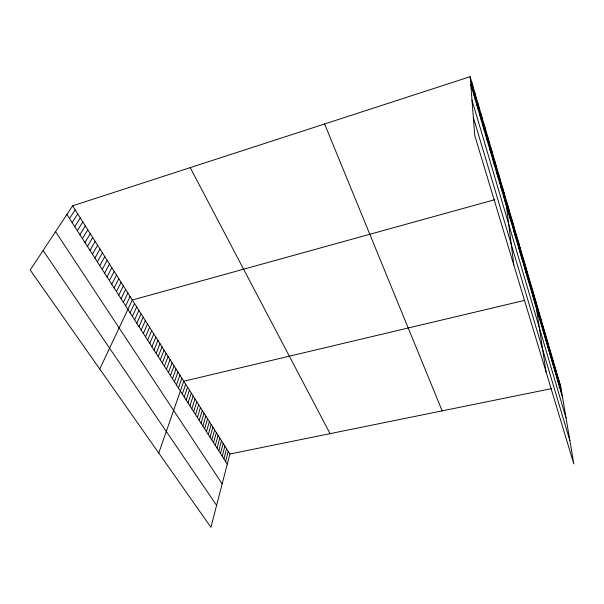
<?xml version="1.0" encoding="UTF-8"?>
<svg xmlns="http://www.w3.org/2000/svg" width="604" height="604" viewBox="0 0 604 604"><rect width="100%" height="100%" fill="white"/><g stroke="black" fill="none" stroke-linecap="round" stroke-linejoin="round"><path stroke-width="0.91" d="M72.616 205.828L229.905 453.997L210.924 527.3L30.2 270.033L72.616 205.828L470.154 76.7L560.776 386.764L573.8 463.88L474.767 135.545L470.154 76.7M225.609 461.433L228.244 451.377M223.91 458.791L226.576 448.742M222.204 456.141L224.899 446.099M220.49 453.468L223.208 443.434M218.769 450.788L221.517 440.761M217.04 448.093L219.811 438.074M215.296 445.382L218.097 435.371M213.544 442.656L216.375 432.66M211.785 439.916L214.647 429.927M210.011 437.168L212.91 427.179M208.237 434.397L211.158 424.423M206.447 431.611L209.399 421.652M204.65 428.817L207.633 418.859M202.838 426.001L205.858 416.058M201.026 423.178L204.069 413.242M199.199 420.331L202.28 410.41M197.357 417.47L200.475 407.564M195.515 414.601L198.656 404.695M193.657 411.709L196.836 401.819M191.793 408.802L195.001 398.927M189.913 405.88L193.152 396.02M188.025 402.944L191.302 393.091M186.13 399.991L189.437 390.154M184.22 397.024L187.565 387.194M182.302 394.042L185.677 384.219M158.769 453.053L183.782 381.23L524.212 300.482M178.414 387.987L181.864 378.202M176.444 384.929L179.932 375.152M174.465 381.841L177.984 372.079M172.472 378.746L176.028 368.999M170.471 375.628L174.065 365.896M168.456 372.494L172.087 362.777M166.432 369.346L170.102 359.637M164.394 366.175L168.101 356.488M162.34 362.981L166.092 353.317M160.279 359.78L164.069 350.124M158.21 356.556L162.038 346.915M156.126 353.31L159.992 343.691M154.028 350.048L157.931 340.445M151.921 346.764L155.862 337.183M149.8 343.465L153.786 333.899M147.663 340.143L151.695 330.599M145.519 336.805L149.588 327.277M143.359 333.446L147.474 323.94M141.193 330.071L145.345 320.581M139.003 326.673L143.201 317.206M136.806 323.253L141.049 313.801M134.601 319.81L138.882 310.388M132.374 316.353L136.7 306.945M130.139 312.872L134.511 303.487M99.743 369.029L132.306 300.014L494.736 199.705M125.624 305.851L130.087 296.511M123.352 302.31L127.859 292.993M121.057 298.746L125.617 289.452M118.754 295.16L123.359 285.888M116.436 291.551L121.087 282.302M114.103 287.919L118.799 278.701M111.755 284.265L116.504 275.069M109.392 280.588L114.186 271.423M107.014 276.896L111.861 267.753M104.628 273.174L109.52 264.061M102.219 269.429L107.165 260.347M99.803 265.662L104.794 256.602M97.365 261.872L102.408 252.842M94.911 258.059L100.015 249.059M92.45 254.216L97.599 245.247M89.966 250.358L95.168 241.419M87.467 246.47L92.729 237.561M84.953 242.559L90.268 233.68M82.423 238.625L87.791 229.777M79.879 234.662L85.3 225.851M77.32 230.675L82.793 221.894M74.737 226.666L80.272 217.916M72.14 222.627L77.735 213.914M69.528 218.565L75.183 209.882M503.494 197.282L505.254 196.798L513.838 265.088M533.181 298.353L534.819 297.961L546.046 371.868M229.905 453.997L551.626 388.621M558.942 387.141L560.776 386.764M43.088 250.517L216.602 505.367M55.545 231.664L222.166 483.895M66.901 214.473L227.3 464.061M190.207 167.633L330.071 433.642M324.612 123.971L442.166 410.863M473.347 117.41L569.866 440.603M471.988 100.098L566.046 417.983M470.765 84.485L562.543 397.236M559.848 383.6L561.607 394.057M558.919 380.414L560.671 390.856M557.975 377.206L559.727 387.632M557.039 373.982L558.775 384.393M556.088 370.743L557.817 381.139M555.136 367.481L556.858 377.855M554.178 364.197L555.884 374.563M553.211 360.898L554.91 371.241M552.245 357.576L553.936 367.904M551.263 354.238L552.947 364.544M550.282 350.879L551.958 361.169M549.293 347.496L550.961 357.772M548.304 344.099L549.957 354.352M547.299 340.679L548.945 350.909M546.295 337.236L547.934 347.451M545.284 333.77L546.907 343.97M544.264 330.29L545.88 340.46M543.245 326.787L544.846 336.934M542.211 323.261L543.804 333.393M541.176 319.712L542.754 329.822M540.135 316.141L541.705 326.228M539.085 312.555L540.64 322.612M538.028 308.938L539.576 318.972M536.964 305.307L538.504 315.318M535.899 301.645L537.424 311.634M533.725 294.224L535.227 304.159M532.63 290.464L534.117 300.369M531.52 286.673L533 296.556M530.403 282.861L531.867 292.721M529.285 279.025L530.735 288.855M528.16 275.167L529.595 284.967M527.02 271.279L528.447 281.049M525.88 267.368L527.292 277.108M524.725 263.435L526.129 273.144M523.57 259.471L524.952 269.15M522.407 255.484L523.774 265.133M521.229 251.475L522.588 261.087M520.052 247.436L521.395 257.01M518.866 243.367L520.187 252.91M517.666 239.275L518.979 248.788M516.465 235.152L517.756 244.628M515.25 231.007L516.533 240.445M514.027 226.832L515.295 236.232M512.804 222.627L514.049 231.989M511.565 218.391L512.796 227.723M510.32 214.133L511.535 223.42M509.066 209.845L510.267 219.093M507.805 205.526L508.983 214.737M506.529 201.177L507.7 210.343M503.962 192.389L505.095 201.479M502.671 187.95L503.781 196.995M501.365 183.48L502.452 192.48M500.044 178.98L501.124 187.935M498.723 174.45L499.78 183.359M497.386 169.89L498.428 178.746M496.043 165.292L497.062 174.103M494.691 160.664L495.695 169.43M493.332 156.006L494.306 164.718M491.958 151.317L492.917 159.977M490.576 146.591L491.513 155.198M489.187 141.827L490.101 150.388M487.783 137.032L488.681 145.541M486.379 132.201L487.247 140.657M484.952 127.338L485.805 135.734M483.525 122.438L484.348 130.781M482.083 117.508L482.883 125.791M480.625 112.533L481.411 120.762M479.161 107.527L479.923 115.696M477.689 102.484L478.428 110.592M476.209 97.403L476.918 105.451M474.706 92.284L475.393 100.264M473.204 87.127L473.861 95.047M471.686 81.933L472.32 89.785"/></g></svg>
